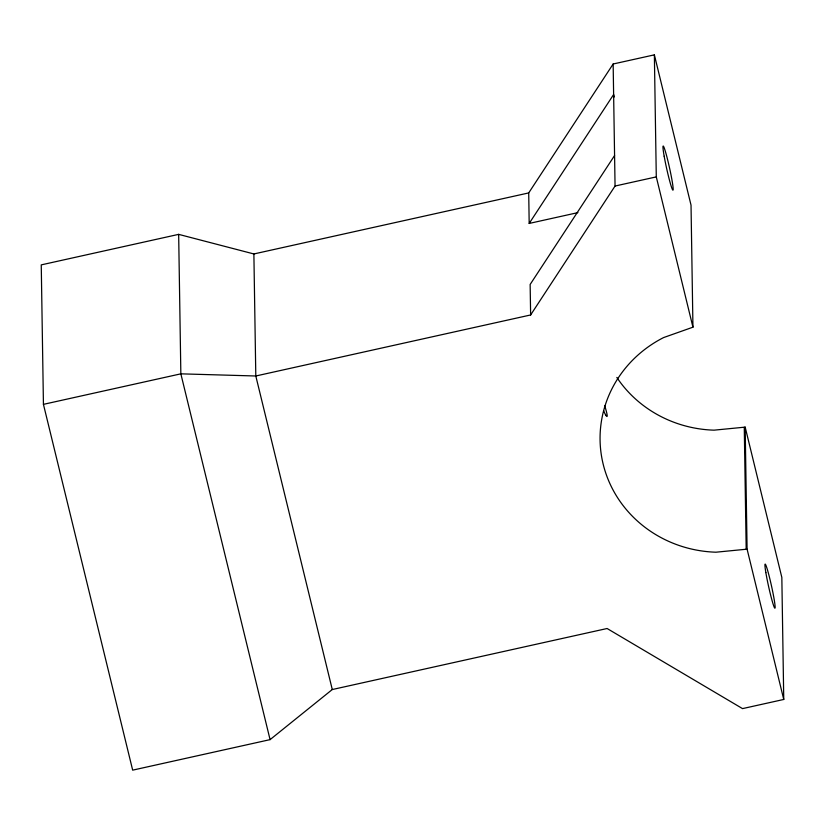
<?xml version="1.0" encoding="UTF-8"?>
<svg xmlns="http://www.w3.org/2000/svg" width="825" height="825" viewBox="0 0 825 825"><rect width="100%" height="100%" fill="white"/><g stroke="black" fill="none" stroke-linecap="round" stroke-linejoin="round"><path stroke-width="1.24" d="M577.902 212.623L529.186 223.441L528.712 192.926L613.15 63.999L654.369 54.852L691.03 205.147L692.948 327.185L663.599 337.569A119.965 114.087 -0.9 0 0 603.158 464.124A119.965 114.087 -0.9 0 0 715.945 552.203L747.089 549.161L745.171 427.123L714.027 430.165A119.965 114.087 -0.9 0 1 616.832 377.448M529.186 223.441L613.625 94.514L614.233 96.999M614.584 155.533L530.145 284.46L530.63 314.964L255.802 375.994L180.85 373.838L43.436 404.353L132.67 770.148L270.074 739.633L332.279 689.535L607.107 628.506L742.531 708.613L783.75 699.456L781.832 577.417L745.171 427.123M530.63 314.964L615.058 186.037L613.15 63.999M528.712 192.926L253.883 253.956L178.664 234.362L41.25 264.877L43.436 404.353M615.058 186.037L656.288 176.89L654.369 54.852M656.288 176.89L692.948 327.185M747.089 549.161L783.75 699.456M332.279 689.535L255.802 375.994L253.883 253.956M270.074 739.633L180.85 373.838L178.664 234.362M744.274 427.329L746.192 549.368M604.643 405.663A14.293 1.485 70.3 0 1 605.684 408.973A14.035 1.464 70.3 0 1 605.777 415.14M605.777 415.14A14.293 1.485 70.3 0 1 603.56 410.592M765.847 572.581A22.574 1.475 77.5 0 0 774.654 607.994A22.574 1.475 77.5 0 0 769.632 577.974A22.574 1.475 77.5 0 0 765.847 572.581M664.177 156.255A22.574 1.475 77.5 0 0 672.87 190.142A22.574 1.475 77.5 0 0 667.178 157.987A22.574 1.475 77.5 0 0 664.177 156.255"/></g></svg>
